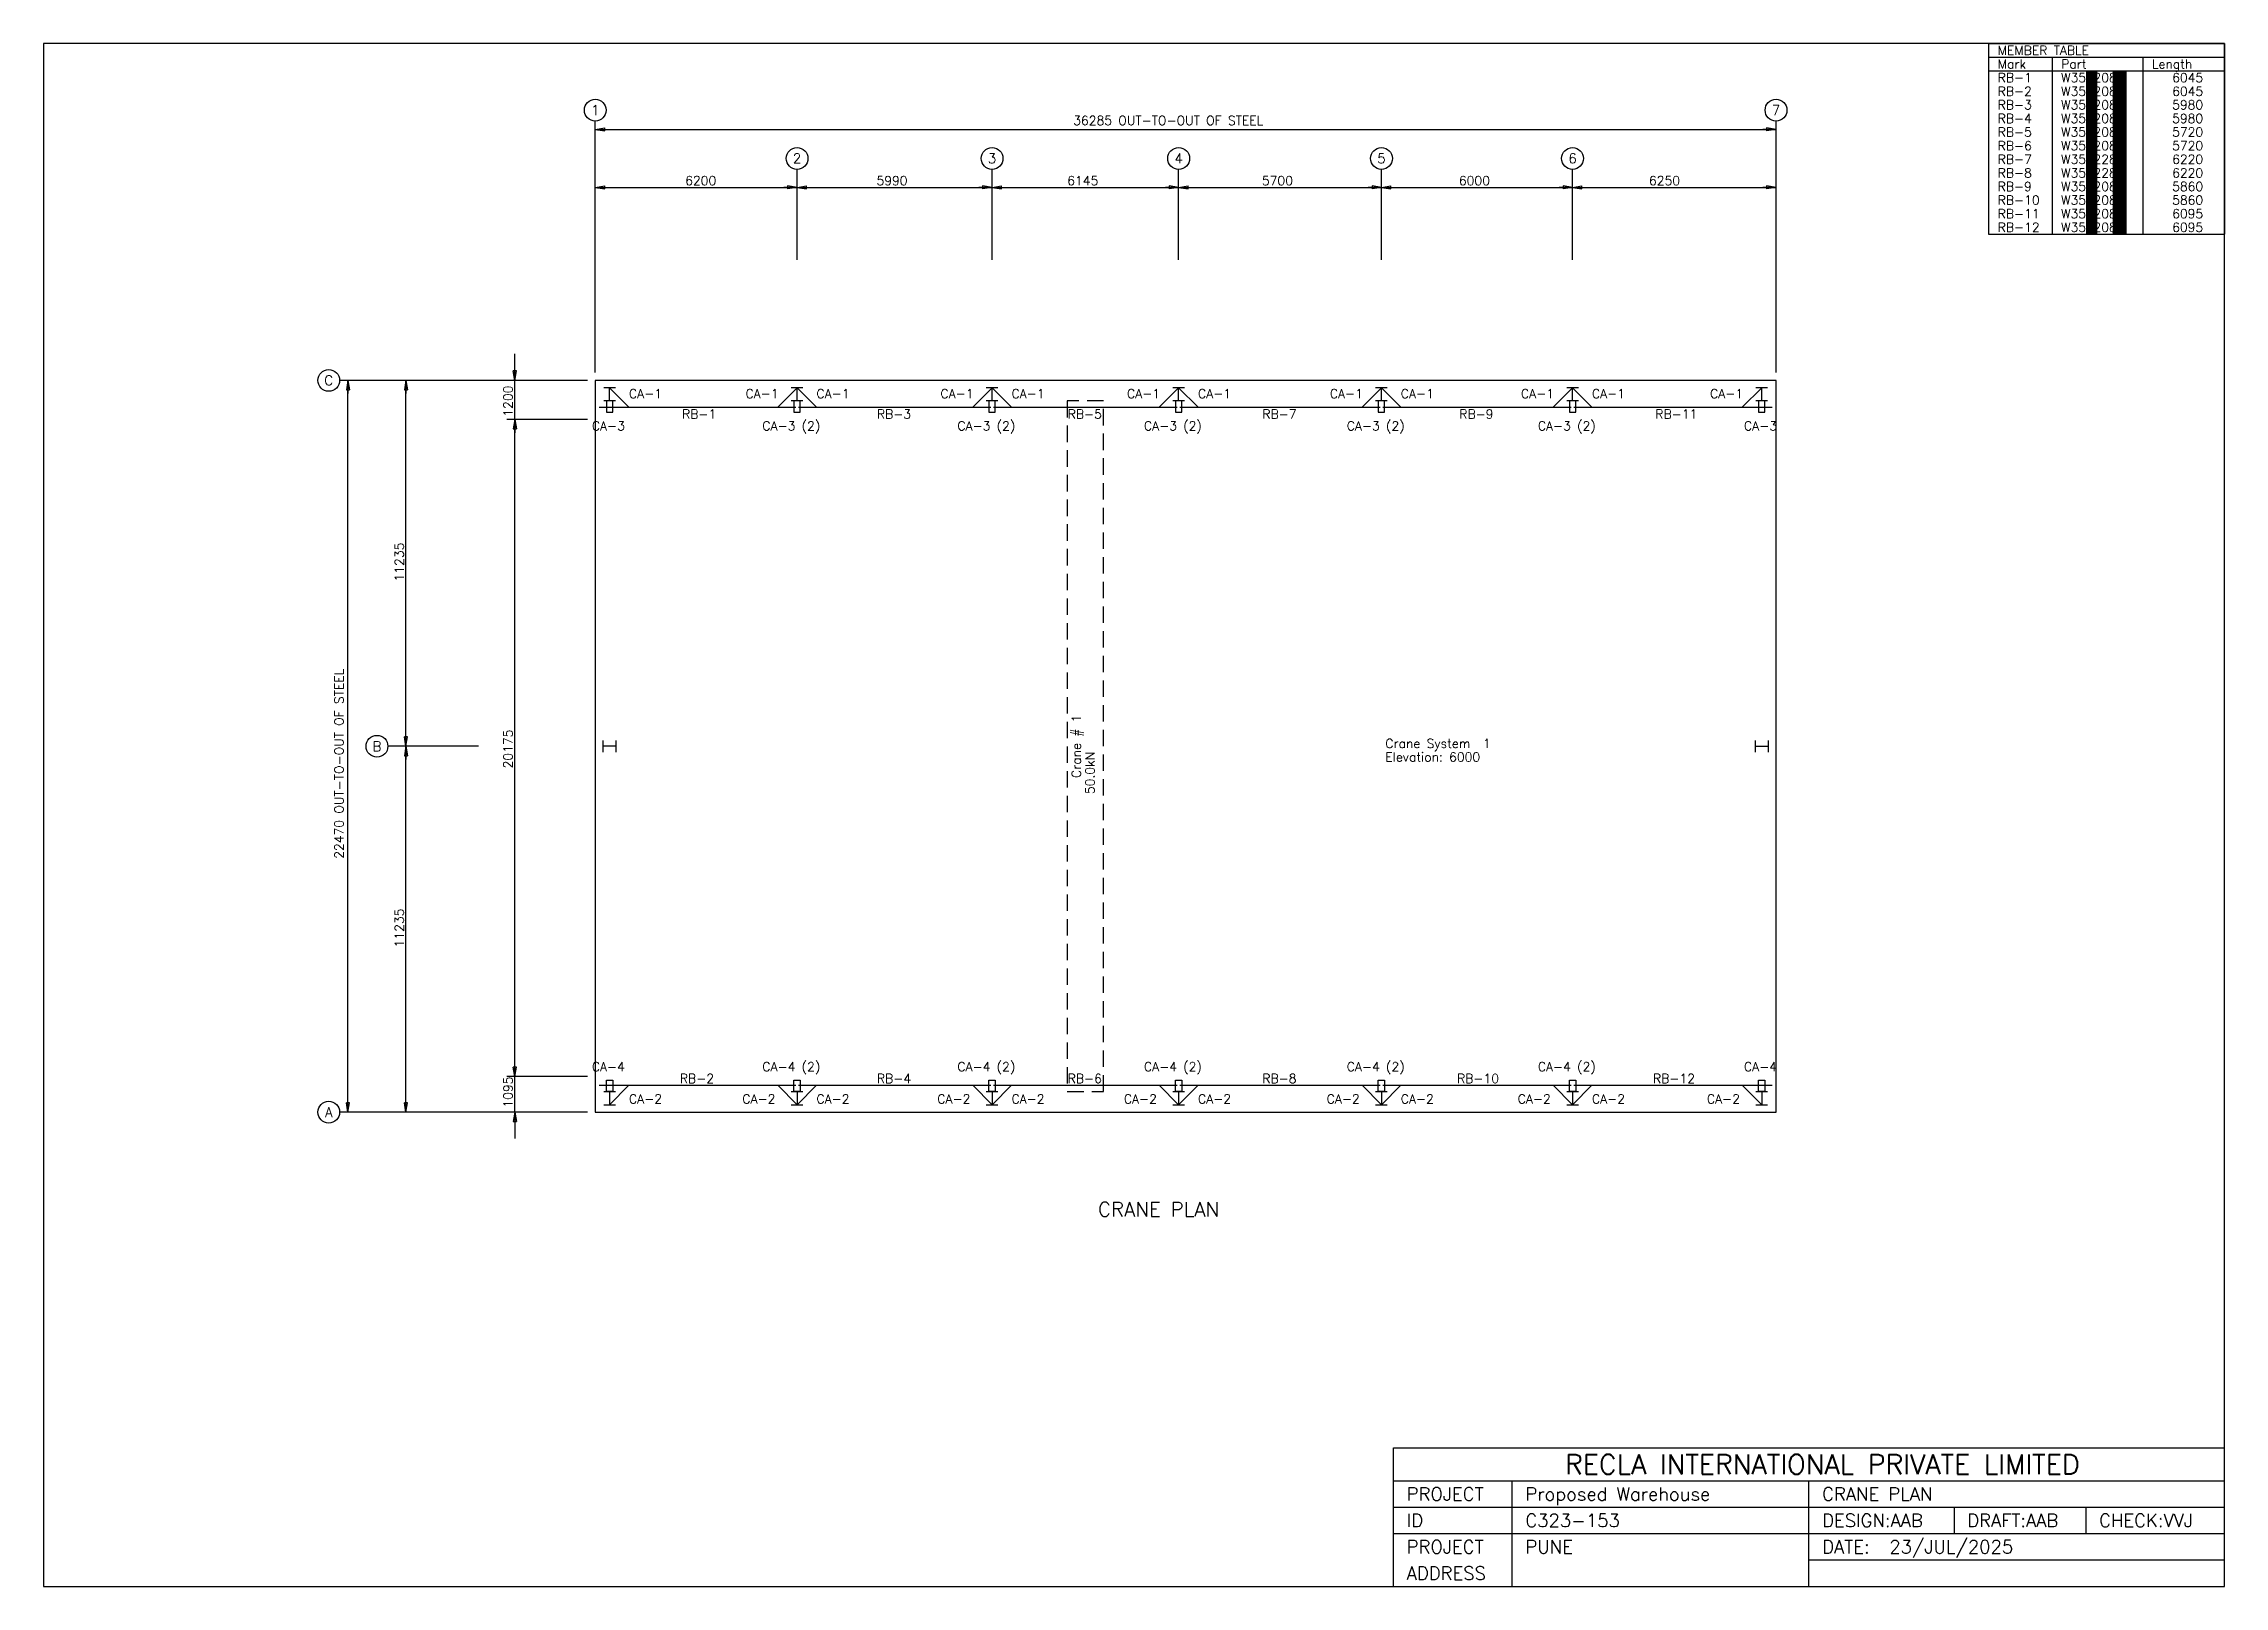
# Model space of a CAD drawing. Extents: x 0 to 420, y 0 to 297.
import ezdxf
from ezdxf.enums import TextEntityAlignment as Align

# ---------------------------------------------------------------- set-up
doc = ezdxf.new("R2010")
doc.units = 0
doc.header["$MEASUREMENT"] = 0
doc.linetypes.add('CONTIN', pattern=[0])
doc.linetypes.add('DASHED', pattern=[4.75, 3.175, -1.575])
doc.layers.get('0').update_dxf_attribs({"linetype": 'CONTIN'})
for name, color, linetype in [('1', 7, 'CONTIN'), ('10', 10, 'CONTIN'), ('11', 7, 'CONTIN'), ('12', 6, 'CONTIN'), ('13', 1, 'CONTIN'), ('14', 7, 'CONTIN'), ('15', 7, 'CONTIN'), ('2', 6, 'CONTIN'), ('22', 7, 'CONTIN'), ('26', 7, 'CONTIN'), ('3', 7, 'CONTIN'), ('9', 9, 'DASHED')]:
    doc.layers.add(name, color=color, linetype=linetype)
doc.styles.add('SIMPLEX', font='SIMPLEX')

# ---------------------------------------------------------------- blocks, each defined once
blk = doc.blocks.new('CRANETBL')
for p, q in [((-45.4, 0), (-45.4, -36.67)), ((-45.4, 0), (0, 0)), ((0, 0), (0, -36.67)), ((-45.4, -2.62), (-45.4, -5.24)), ((-45.4, -2.62), (0, -2.62)), ((-33.18, -2.62), (-33.18, -5.24)), ((-15.72, -2.62), (-15.72, -5.24)), ((-45.4, -5.24), (0, -5.24)), ((-45.4, -5.24), (-45.4, -36.67)), ((-33.18, -5.24), (-33.18, -36.67)), ((-15.72, -5.24), (-15.72, -36.67)), ((-45.4, -36.67), (0, -36.67))]:
    blk.add_line(p, q)
at = {"layer": '14', "style": 'SIMPLEX'}
for s, height, p in [('MEMBER TABLE', 1.7463, (-43.66, -2.18)), ('Mark', 1.746, (-43.66, -4.8)), ('Part', 1.746, (-31.43, -4.8)), ('Length', 1.746, (-13.97, -4.8))]:
    blk.add_text(s, height=height, dxfattribs=at).set_placement(p)
at = {"layer": '26', "style": 'SIMPLEX'}
for s, p in [('RB-1', (-43.66, -7.42)), ('RB-2', (-43.66, -10.04)), ('W35b208', (-31.43, -7.42)), ('W35b208', (-31.43, -10.04)), ('   6045', (-13.97, -7.42)), ('   6045', (-13.97, -10.04)), ('RB-3', (-43.66, -12.66)), ('W35b208', (-31.43, -12.66)), ('   5980', (-13.97, -12.66)), ('RB-4', (-43.66, -15.28)), ('RB-5', (-43.66, -17.9)), ('W35b208', (-31.43, -15.28)), ('W35b208', (-31.43, -17.9)), ('   5980', (-13.97, -15.28)), ('   5720', (-13.97, -17.9)), ('RB-6', (-43.66, -20.52)), ('W35b208', (-31.43, -20.52)), ('   5720', (-13.97, -20.52)), ('RB-7', (-43.66, -23.14)), ('RB-8', (-43.66, -25.76)), ('W35b228', (-31.43, -23.14)), ('W35b228', (-31.43, -25.76)), ('   6220', (-13.97, -23.14)), ('   6220', (-13.97, -25.76)), ('RB-9', (-43.66, -28.38)), ('RB-10', (-43.66, -31)), ('W35b208', (-31.43, -28.38)), ('W35b208', (-31.43, -31)), ('   5860', (-13.97, -28.38)), ('   5860', (-13.97, -31)), ('RB-11', (-43.66, -33.62)), ('W35b208', (-31.43, -33.62)), ('   6095', (-13.97, -33.62)), ('RB-12', (-43.66, -36.23)), ('W35b208', (-31.43, -36.23)), ('   6095', (-13.97, -36.23))]:
    blk.add_text(s, height=1.746, dxfattribs=at).set_placement(p)
blk = doc.blocks.new('WCOL')
for p, q in [((-178.25043, 401.063416), (178.250412, 401.063416)), ((-178.25043, 0), (178.250412, 0)), ((0, 401.063416), (0, 0))]:
    blk.add_line(p, q)
blk = doc.blocks.new('ARROW')
for p, q in [((0, 0), (-406, 0)), ((0, 0), (-290, 48)), ((-290, 48), (-290, -48)), ((0, 0), (-290, -48))]:
    blk.add_line(p, q)

msp = doc.modelspace()

# ---------------------------------------------------------------- hatches: boundary and pattern name
at = {"linetype": 'Continuous'}
h = msp.add_hatch(dxfattribs=at)
h.set_pattern_fill('ANSI31', color=256, scale=0.5)
h.paths.add_polyline_path([(398.62, 291.76), (400.99, 291.76), (400.99, 260.33), (398.62, 260.33)])
h.paths.add_polyline_path([(393.53, 291.76), (395.34, 291.76), (395.34, 260.33), (393.53, 260.33)])

# ---------------------------------------------------------------- linework, layer by layer
for p, q in [((106.24, 232.17), (106.24, 91.29)), ((333.65, 232.17), (106.24, 232.17)), ((333.65, 91.29), (333.65, 232.17)), ((106.24, 91.29), (333.65, 91.29)), ((259.98, 0), (259.98, 26.67)), ((259.98, 26.67), (420, 26.67)), ((420, 0), (420, 26.67)), ((259.98, 20.32), (420, 20.32)), ((282.84, 0), (282.84, 20.32)), ((339.99, 0), (339.99, 20.32)), ((259.98, 15.24), (420, 15.24)), ((367.93, 15.24), (367.93, 10.16)), ((393.33, 15.24), (393.33, 10.16)), ((259.98, 10.16), (420, 10.16)), ((339.99, 5.08), (420, 5.08)), ((259.98, 0), (420, 0))]:
    msp.add_line(p, q)
for points in [[(393.53, 291.76), (395.34, 291.76), (395.34, 260.33), (393.53, 260.33)], [(398.62, 291.76), (400.99, 291.76), (400.99, 260.33), (398.62, 260.33)]]:
    msp.add_lwpolyline(points, close=True, dxfattribs=at)
at = {"layer": '1'}
for p, q in [((107, 226.99), (144.86, 226.99)), ((109, 230.73), (112.74, 226.99)), ((145.11, 230.73), (141.38, 226.99)), ((145.11, 230.73), (148.85, 226.99)), ((145.37, 226.99), (182.42, 226.99)), ((182.67, 230.73), (178.93, 226.99)), ((182.67, 230.73), (186.41, 226.99)), ((182.92, 226.99), (218.34, 226.99)), ((218.6, 230.73), (214.86, 226.99)), ((218.6, 230.73), (222.33, 226.99)), ((218.85, 226.99), (257.4, 226.99)), ((257.66, 230.73), (253.92, 226.99)), ((257.66, 230.73), (261.39, 226.99)), ((257.91, 226.99), (294.21, 226.99)), ((294.46, 230.73), (290.72, 226.99)), ((294.46, 230.73), (298.2, 226.99)), ((294.72, 226.99), (332.89, 226.99)), ((330.89, 230.73), (327.15, 226.99)), ((107, 96.47), (144.86, 96.47)), ((109, 92.73), (112.74, 96.47)), ((145.11, 92.73), (141.38, 96.47)), ((145.11, 92.73), (148.85, 96.47)), ((145.37, 96.47), (182.42, 96.47)), ((182.67, 92.73), (178.93, 96.47)), ((182.67, 92.73), (186.41, 96.47)), ((182.92, 96.47), (218.34, 96.47)), ((218.6, 92.73), (214.86, 96.47)), ((218.6, 92.73), (222.33, 96.47)), ((218.85, 96.47), (257.4, 96.47)), ((257.66, 92.73), (253.92, 96.47)), ((257.66, 92.73), (261.39, 96.47)), ((257.91, 96.47), (294.21, 96.47)), ((294.46, 92.73), (290.72, 96.47)), ((294.46, 92.73), (298.2, 96.47)), ((294.72, 96.47), (332.89, 96.47)), ((330.89, 92.73), (327.15, 96.47))]:
    msp.add_line(p, q, dxfattribs=at)
at = {"layer": '10'}
for p, q in [((108.39, 228.21), (108.39, 226.03)), ((109.61, 228.21), (108.39, 228.21)), ((109.61, 226.03), (109.61, 228.21)), ((144.5, 228.21), (144.5, 226.03)), ((145.73, 228.21), (144.5, 228.21)), ((145.73, 226.03), (145.73, 228.21)), ((182.06, 228.21), (182.06, 226.03)), ((183.28, 228.21), (182.06, 228.21)), ((183.28, 226.03), (183.28, 228.21)), ((217.99, 228.21), (217.99, 226.03)), ((219.21, 228.21), (217.99, 228.21)), ((219.21, 226.03), (219.21, 228.21)), ((257.05, 228.21), (257.05, 226.03)), ((258.27, 228.21), (257.05, 228.21)), ((258.27, 226.03), (258.27, 228.21)), ((293.85, 228.21), (293.85, 226.03)), ((295.07, 228.21), (293.85, 228.21)), ((295.07, 226.03), (295.07, 228.21)), ((330.28, 228.21), (330.28, 226.03)), ((331.5, 228.21), (330.28, 228.21)), ((331.5, 226.03), (331.5, 228.21)), ((108.39, 226.03), (109.61, 226.03)), ((144.5, 226.03), (145.73, 226.03)), ((182.06, 226.03), (183.28, 226.03)), ((217.99, 226.03), (219.21, 226.03)), ((257.05, 226.03), (258.27, 226.03)), ((293.85, 226.03), (295.07, 226.03)), ((330.28, 226.03), (331.5, 226.03)), ((108.39, 95.24), (108.39, 97.43)), ((108.39, 97.43), (109.61, 97.43)), ((109.61, 97.43), (109.61, 95.24)), ((144.5, 95.24), (144.5, 97.43)), ((144.5, 97.43), (145.73, 97.43)), ((145.73, 97.43), (145.73, 95.24)), ((182.06, 95.24), (182.06, 97.43)), ((182.06, 97.43), (183.28, 97.43)), ((183.28, 97.43), (183.28, 95.24)), ((217.99, 95.24), (217.99, 97.43)), ((217.99, 97.43), (219.21, 97.43)), ((219.21, 97.43), (219.21, 95.24)), ((257.05, 95.24), (257.05, 97.43)), ((257.05, 97.43), (258.27, 97.43)), ((258.27, 97.43), (258.27, 95.24)), ((293.85, 95.24), (293.85, 97.43)), ((293.85, 97.43), (295.07, 97.43)), ((295.07, 97.43), (295.07, 95.24)), ((330.28, 95.24), (330.28, 97.43)), ((330.28, 97.43), (331.5, 97.43)), ((331.5, 97.43), (331.5, 95.24)), ((109.61, 95.24), (108.39, 95.24)), ((145.73, 95.24), (144.5, 95.24)), ((183.28, 95.24), (182.06, 95.24)), ((219.21, 95.24), (217.99, 95.24)), ((258.27, 95.24), (257.05, 95.24)), ((295.07, 95.24), (293.85, 95.24)), ((331.5, 95.24), (330.28, 95.24))]:
    msp.add_line(p, q, dxfattribs=at)
at = {"layer": '12'}
for p, q in [((106.24, 233.69), (106.24, 282.1)), ((333.65, 233.69), (333.65, 282.1)), ((145.11, 255.35), (145.11, 272.81)), ((182.67, 255.35), (182.67, 272.81)), ((218.6, 255.35), (218.6, 272.81)), ((257.66, 255.35), (257.66, 272.81)), ((294.46, 255.35), (294.46, 272.81)), ((104.72, 232.17), (57.01, 232.17)), ((104.72, 232.17), (89.22, 232.17)), ((104.72, 224.65), (89.22, 224.65)), ((83.76, 161.73), (66.3, 161.73)), ((104.72, 98.15), (89.22, 98.15)), ((104.72, 91.29), (57.01, 91.29)), ((104.72, 91.29), (89.22, 91.29))]:
    msp.add_line(p, q, dxfattribs=at)
at = {"layer": '13'}
for centre in [(106.24, 284.19), (333.65, 284.19), (145.11, 274.9), (182.67, 274.9), (218.6, 274.9), (257.66, 274.9), (294.46, 274.9), (54.91, 232.17), (64.2, 161.73), (54.91, 91.29)]:
    msp.add_circle(centre, 2.1, dxfattribs=at)
at = {"layer": '2'}
for p, q in [((106.24, 280.49), (333.65, 280.49)), ((106.24, 269.32), (333.65, 269.32)), ((90.75, 232.17), (90.75, 237.25)), ((58.62, 91.29), (58.62, 232.17)), ((69.79, 91.29), (69.79, 232.17)), ((90.75, 91.29), (90.75, 232.17)), ((90.75, 91.29), (90.75, 86.21))]:
    msp.add_line(p, q, dxfattribs=at)
at = {"layer": '22'}
for p, q in [((420, 297), (0, 297)), ((0, 297), (0, 0)), ((420, 0), (420, 297)), ((0, 0), (420, 0))]:
    msp.add_line(p, q, dxfattribs=at)
at = {"layer": '9'}
for p, q in [((197.14, 228.21), (197.14, 95.24)), ((204.13, 228.21), (197.14, 228.21)), ((204.13, 95.24), (204.13, 228.21)), ((197.14, 95.24), (204.13, 95.24))]:
    msp.add_line(p, q, dxfattribs=at)

# ---------------------------------------------------------------- block references
msp.add_blockref('CRANETBL', (420, 297))
at = {"layer": '10', "xscale": 0.00626983, "yscale": 0.00626983, "zscale": 0.00626983}
for p, rotation in [((109, 230.73), 180), ((145.11, 230.73), 180), ((182.67, 230.73), 180), ((218.6, 230.73), 180), ((257.66, 230.73), 180), ((294.46, 230.73), 180), ((330.89, 230.73), 180), ((107.68, 161.73), 270), ((332.21, 161.73), 90)]:
    msp.add_blockref('WCOL', p, dxfattribs=dict(at, rotation=rotation))
for p in [(109, 92.73), (145.11, 92.73), (182.67, 92.73), (218.6, 92.73), (257.66, 92.73), (294.46, 92.73), (330.89, 92.73)]:
    msp.add_blockref('WCOL', p, dxfattribs=at)
at = {"layer": '2', "xscale": 0.00626983, "yscale": 0.00626983, "zscale": 0.00626983}
for p, rotation in [((106.24, 280.49), 180), ((106.24, 269.32), 180), ((145.11, 269.32), 180), ((182.67, 269.32), 180), ((218.6, 269.32), 180), ((257.66, 269.32), 180), ((294.46, 269.32), 180), ((58.62, 232.17), 90), ((69.79, 232.17), 90), ((90.75, 232.17), 270), ((90.75, 224.65), 90), ((90.75, 224.65), 90), ((69.79, 161.73), 270), ((69.79, 161.73), 90), ((90.75, 98.15), 270), ((90.75, 98.15), 270), ((58.62, 91.29), 270), ((69.79, 91.29), 270), ((90.75, 91.29), 90)]:
    msp.add_blockref('ARROW', p, dxfattribs=dict(at, rotation=rotation))
for p in [(333.65, 280.49), (145.11, 269.32), (182.67, 269.32), (218.6, 269.32), (257.66, 269.32), (294.46, 269.32), (333.65, 269.32)]:
    msp.add_blockref('ARROW', p, dxfattribs=at)

# ---------------------------------------------------------------- texts
at = {"layer": '11', "style": 'SIMPLEX'}
for s, height, p in [('36285 OUT-TO-OUT OF STEEL', 1.7462, (198.29, 281.33)), ('6200', 1.746, (123.56, 269.75)), ('5990', 1.746, (160.4, 269.75)), ('6145', 1.746, (197.14, 269.75)), ('5700', 1.746, (234.63, 269.75)), ('6000', 1.746, (272.57, 269.75)), ('6250', 1.746, (309.18, 269.75))]:
    msp.add_text(s, height=height, dxfattribs=at).set_placement(p)
for s, height, p in [('1200', 1.746, (90.31, 225.18)), ('11235', 1.746, (69.36, 193.46)), ('22470 OUT-TO-OUT OF STEEL', 1.7462, (57.78, 140.07)), ('20175', 1.746, (90.31, 157.47)), ('11235', 1.746, (69.36, 123.01)), ('1095', 1.746, (90.31, 92.16))]:
    msp.add_text(s, height=height, rotation=90, dxfattribs=at).set_placement(p)
at = {"layer": '13', "style": 'SIMPLEX'}
for s, p in [('1', (106.24, 283.25)), ('7', (333.65, 283.25)), ('2', (145.11, 273.96)), ('3', (182.67, 273.96)), ('4', (218.6, 273.96)), ('5', (257.66, 273.96)), ('6', (294.46, 273.96)), ('C', (54.91, 231.23)), ('B', (64.2, 160.78)), ('A', (54.91, 90.34))]:
    msp.add_text(s, height=1.89, dxfattribs=at).set_placement(p, align=Align.CENTER)
at = {"layer": '14', "style": 'SIMPLEX'}
for s, height, p in [('RECLA INTERNATIONAL PRIVATE LIMITED', 3.81, (293, 21.59)), ('PROJECT', 2.54, (262.52, 16.51)), ('Proposed Warehouse', 2.54, (285.38, 16.51)), ('CRANE PLAN', 2.54, (342.53, 16.51)), ('ID', 2.54, (262.52, 11.43)), ('C323-153', 2.54, (285.38, 11.43)), ('DESIGN:AAB', 2.54, (342.53, 11.43)), ('DRAFT:AAB', 2.54, (370.47, 11.43)), ('CHECK:VVJ', 2.54, (395.87, 11.43)), ('PROJECT', 2.54, (262.52, 6.35)), ('PUNE', 2.54, (285.38, 6.35)), ('DATE:', 2.54, (342.53, 6.35)), ('23/JUL/2025', 2.54, (355.48, 6.35)), ('ADDRESS', 2.54, (262.52, 1.27))]:
    msp.add_text(s, height=height, dxfattribs=at).set_placement(p)
at = {"layer": '15', "style": 'SIMPLEX'}
msp.add_text('CRANE PLAN', height=2.794, dxfattribs=at).set_placement((214.73, 71.19), align=Align.CENTER)
at = {"layer": '3', "style": 'SIMPLEX'}
for s, p in [('CA-1', (112.74, 228.74)), ('CA-1', (135.18, 228.74)), ('CA-1', (148.85, 228.74)), ('CA-1', (172.73, 228.74)), ('CA-1', (186.41, 228.74)), ('CA-1', (208.66, 228.74)), ('CA-1', (222.33, 228.74)), ('CA-1', (247.72, 228.74)), ('CA-1', (261.39, 228.74)), ('CA-1', (284.53, 228.74)), ('CA-1', (298.2, 228.74)), ('CA-1', (320.95, 228.74)), ('CA-3', (105.59, 222.54)), ('RB-1', (122.96, 224.81)), ('CA-3 (2)', (138.43, 222.54)), ('RB-3', (160.49, 224.81)), ('CA-3 (2)', (175.99, 222.54)), ('RB-5', (197.23, 224.81)), ('CA-3 (2)', (211.92, 222.54)), ('RB-7', (234.72, 224.81)), ('CA-3 (2)', (250.98, 222.54)), ('RB-9', (272.65, 224.81)), ('CA-3 (2)', (287.78, 222.54)), ('RB-11', (310.4, 224.81)), ('CA-3', (327.48, 222.54)), ('CA-4', (105.59, 99.17)), ('CA-4 (2)', (138.43, 99.17)), ('CA-4 (2)', (175.99, 99.17)), ('CA-4 (2)', (211.92, 99.17)), ('CA-4 (2)', (250.98, 99.17)), ('CA-4 (2)', (287.78, 99.17)), ('CA-4', (327.48, 99.17)), ('RB-2', (122.53, 96.9)), ('RB-4', (160.49, 96.9)), ('RB-6', (197.23, 96.9)), ('RB-8', (234.72, 96.9)), ('RB-10', (272.22, 96.9)), ('RB-12', (309.96, 96.9)), ('CA-2', (112.74, 92.97)), ('CA-2', (134.57, 92.97)), ('CA-2', (148.85, 92.97)), ('CA-2', (172.12, 92.97)), ('CA-2', (186.41, 92.97)), ('CA-2', (208.05, 92.97)), ('CA-2', (222.33, 92.97)), ('CA-2', (247.11, 92.97)), ('CA-2', (261.39, 92.97)), ('CA-2', (283.91, 92.97)), ('CA-2', (298.2, 92.97)), ('CA-2', (320.34, 92.97))]:
    msp.add_text(s, height=1.746, dxfattribs=at).set_placement(p)
at = {"layer": '9', "style": 'SIMPLEX'}
for s, height, p in [('Crane # 1', 1.746, (199.76, 155.62)), ('     50.0kN', 1.7462, (202.38, 146.01))]:
    msp.add_text(s, height=height, rotation=90, dxfattribs=at).set_placement(p)
for s, p in [('Crane System  1', (258.41, 161.4)), ('Elevation: 6000', (258.41, 158.78))]:
    msp.add_text(s, height=1.7462, dxfattribs=at).set_placement(p)

doc.saveas('drawing.dxf')
